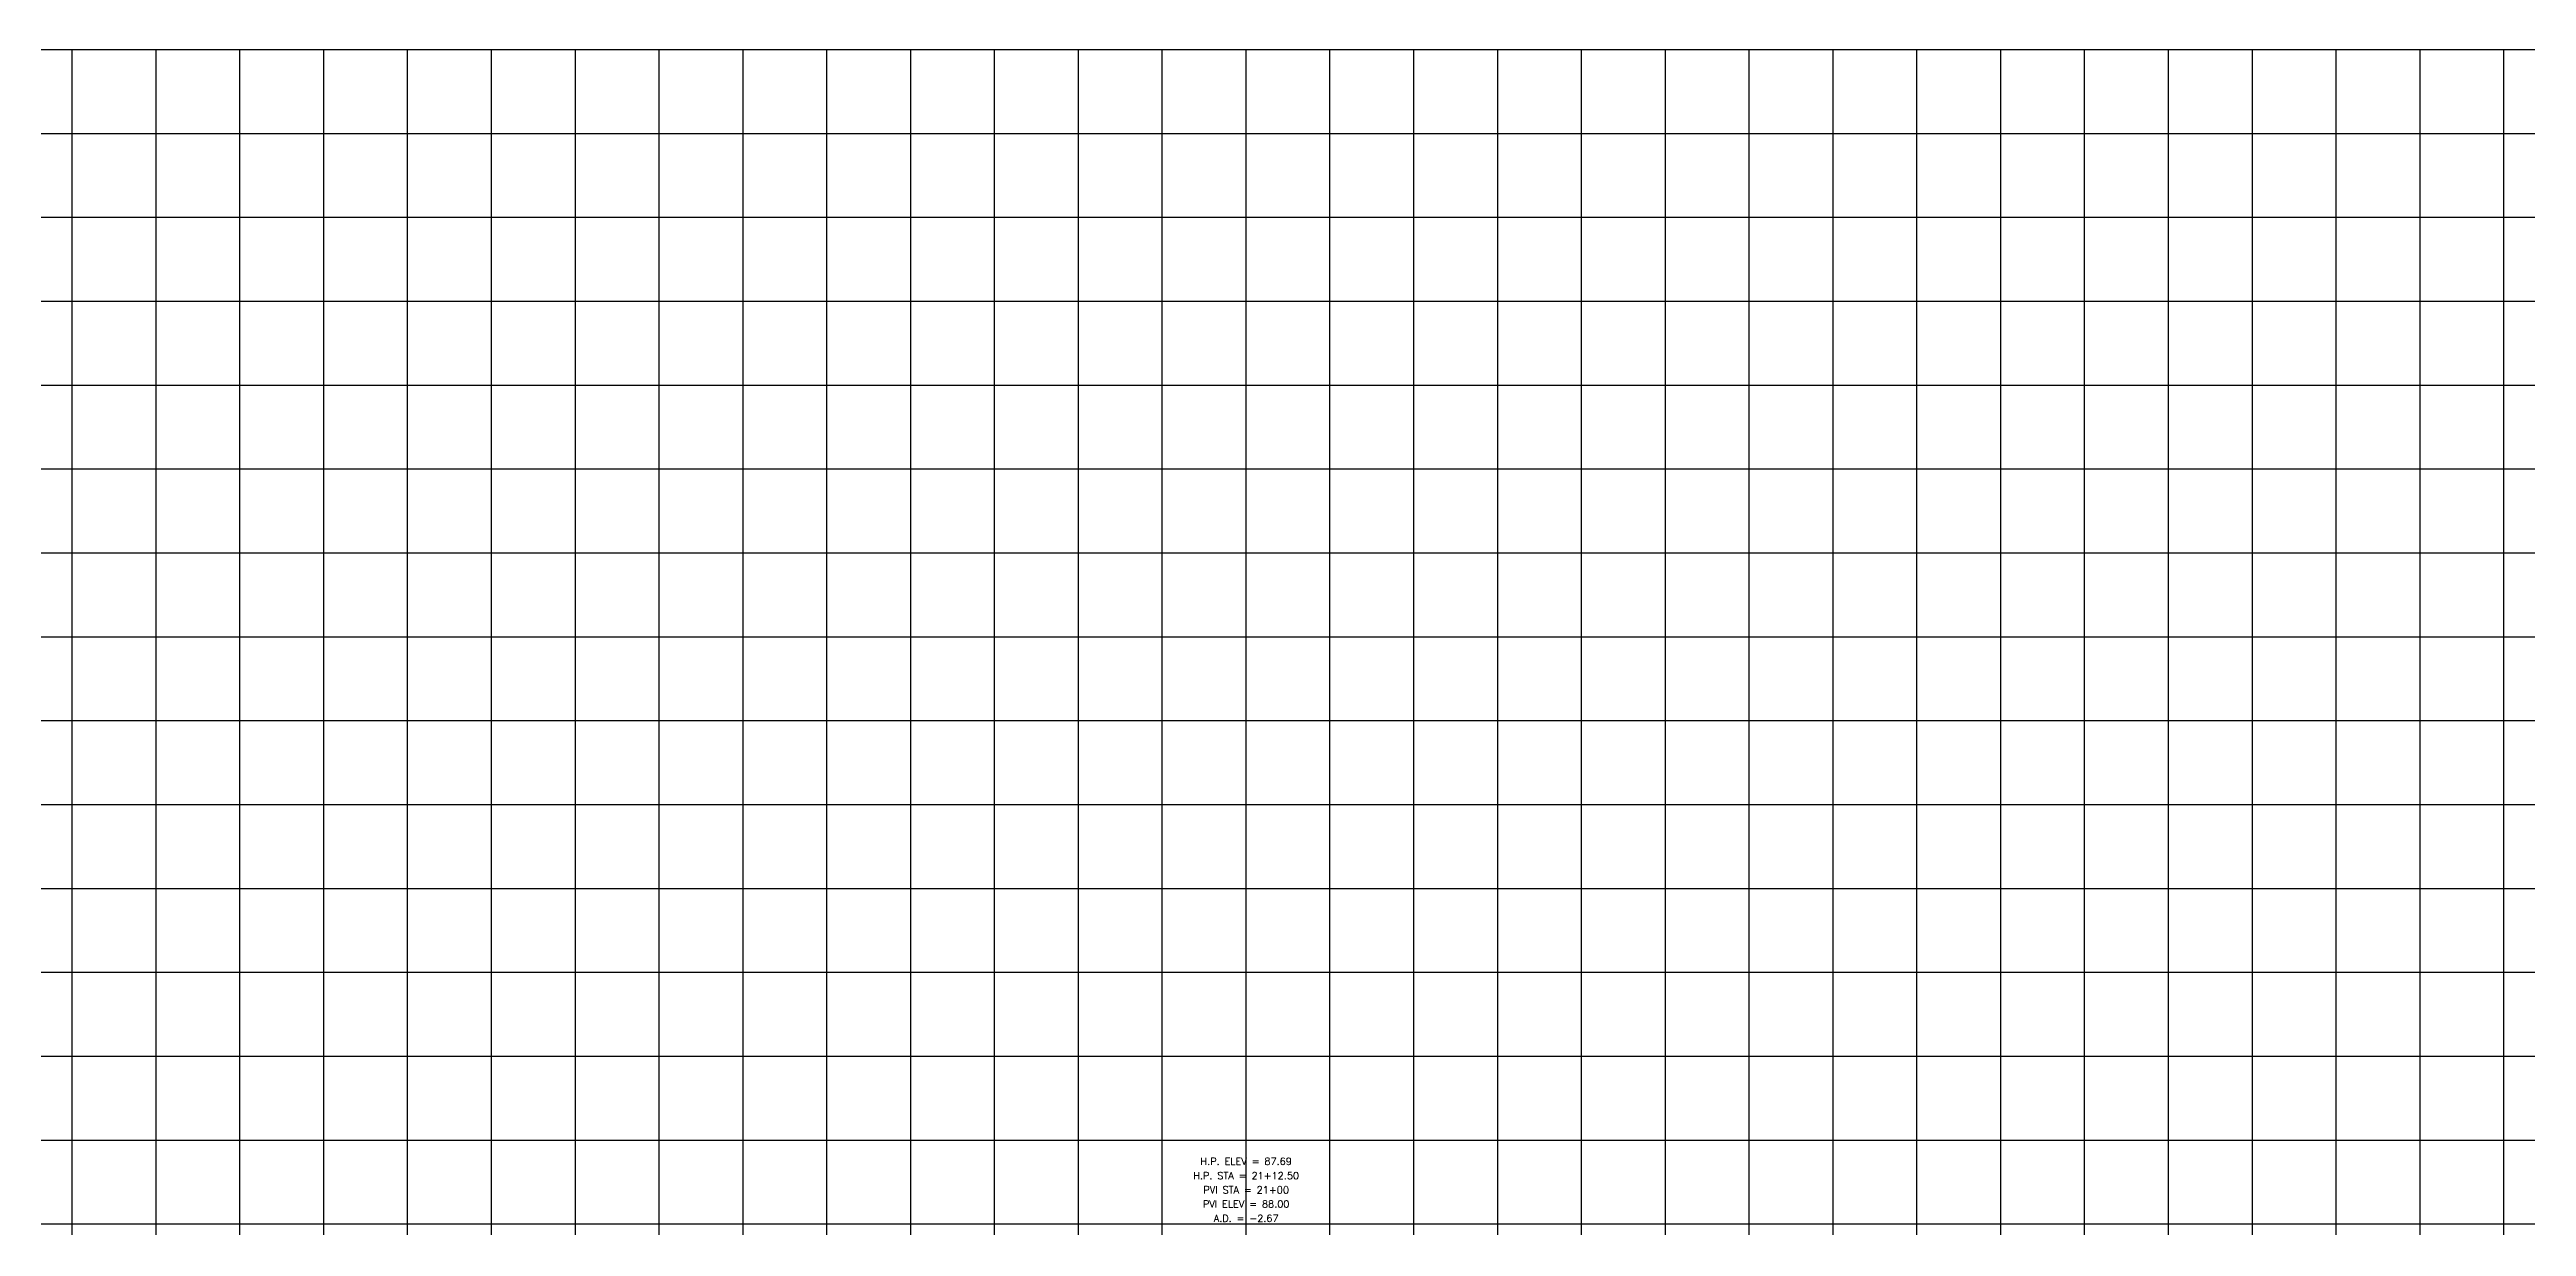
# Model space of a CAD drawing. Header units: inches. Extents: x 42 to 5940, y 215 to 3803.
# Drawn here: x 1514 to 2991, y 3101 to 3803 of the extents above; entities that cross this region are included whole.
import ezdxf
from ezdxf.enums import TextEntityAlignment as Align

# ---------------------------------------------------------------- set-up
doc = ezdxf.new("R2010")
doc.units = ezdxf.units.IN
doc.header["$MEASUREMENT"] = 0
doc.layers.add('LOOPPFGCT', color=3, linetype='Continuous')
doc.layers.add('LOOPPGRID', color=9, linetype='Continuous')
doc.styles.add('60L', font='simplex.shx', dxfattribs={"height": 5.3})

msp = doc.modelspace()

# ---------------------------------------------------------------- linework, layer by layer
at = {"layer": 'LOOPPGRID'}
for p, q in [((97.84189, 3802.67837), (5860.92124, 3802.67837)), ((1527.84189, 2252.67837), (1527.84189, 3802.67837)), ((1577.84189, 2252.67837), (1577.84189, 3802.67837)), ((1627.84189, 2252.67837), (1627.84189, 3802.67837)), ((1677.84189, 2252.67837), (1677.84189, 3802.67837)), ((1727.84189, 2252.67837), (1727.84189, 3802.67837)), ((1777.84189, 2252.67837), (1777.84189, 3802.67837)), ((1827.84189, 2252.67837), (1827.84189, 3802.67837)), ((1877.84189, 2252.67837), (1877.84189, 3802.67837)), ((1927.84189, 2252.67837), (1927.84189, 3802.67837)), ((1977.84189, 2252.67837), (1977.84189, 3802.67837)), ((2027.84189, 2252.67837), (2027.84189, 3802.67837)), ((2077.84189, 2252.67837), (2077.84189, 3802.67837)), ((2127.84189, 2252.67837), (2127.84189, 3802.67837)), ((2177.84189, 2252.67837), (2177.84189, 3802.67837)), ((2227.84189, 2252.67837), (2227.84189, 3802.67837)), ((2277.84189, 2252.67837), (2277.84189, 3802.67837)), ((2327.84189, 2252.67837), (2327.84189, 3802.67837)), ((2377.84189, 2252.67837), (2377.84189, 3802.67837)), ((2427.84189, 2252.67837), (2427.84189, 3802.67837)), ((2477.84189, 2252.67837), (2477.84189, 3802.67837)), ((2527.84189, 2252.67837), (2527.84189, 3802.67837)), ((2577.84189, 2252.67837), (2577.84189, 3802.67837)), ((2627.84189, 2252.67837), (2627.84189, 3802.67837)), ((2677.84189, 2252.67837), (2677.84189, 3802.67837)), ((2727.84189, 2252.67837), (2727.84189, 3802.67837)), ((2777.84189, 2252.67837), (2777.84189, 3802.67837)), ((2827.84189, 2252.67837), (2827.84189, 3802.67837)), ((2877.84189, 2252.67837), (2877.84189, 3802.67837)), ((2927.84189, 2252.67837), (2927.84189, 3802.67837)), ((2977.84189, 2252.67837), (2977.84189, 3802.67837)), ((97.84189, 3752.67837), (5860.92124, 3752.67837)), ((97.84189, 3702.67837), (5860.92124, 3702.67837)), ((97.84189, 3652.67837), (5860.92124, 3652.67837)), ((97.84189, 3602.67837), (5860.92124, 3602.67837)), ((97.84189, 3552.67837), (5860.92124, 3552.67837)), ((97.84189, 3502.67837), (5860.92124, 3502.67837)), ((97.84189, 3452.67837), (5860.92124, 3452.67837)), ((97.84189, 3402.67837), (5860.92124, 3402.67837)), ((97.84189, 3352.67837), (5860.92124, 3352.67837)), ((97.84189, 3302.67837), (5860.92124, 3302.67837)), ((97.84189, 3252.67837), (5860.92124, 3252.67837)), ((97.84189, 3202.67837), (5860.92124, 3202.67837)), ((97.84189, 3152.67837), (5860.92124, 3152.67837)), ((97.84189, 3102.67837), (5860.92124, 3102.67837))]:
    msp.add_line(p, q, dxfattribs=at)

# ---------------------------------------------------------------- texts
at = {"layer": 'LOOPPFGCT', "style": '60L'}
for s, p in [('H.P. STA = 21+12.50', (2227.84189, 3129.31837)), ('H.P. ELEV = 87.69', (2227.84189, 3137.79837)), ('PVI ELEV = 88.00', (2227.84189, 3112.35837)), ('PVI STA = 21+00', (2227.84189, 3120.83837)), ('A.D. = -2.67', (2227.84189, 3103.87837))]:
    msp.add_text(s, height=4.24, dxfattribs=at).set_placement(p, align=Align.CENTER)

doc.saveas('drawing.dxf')
